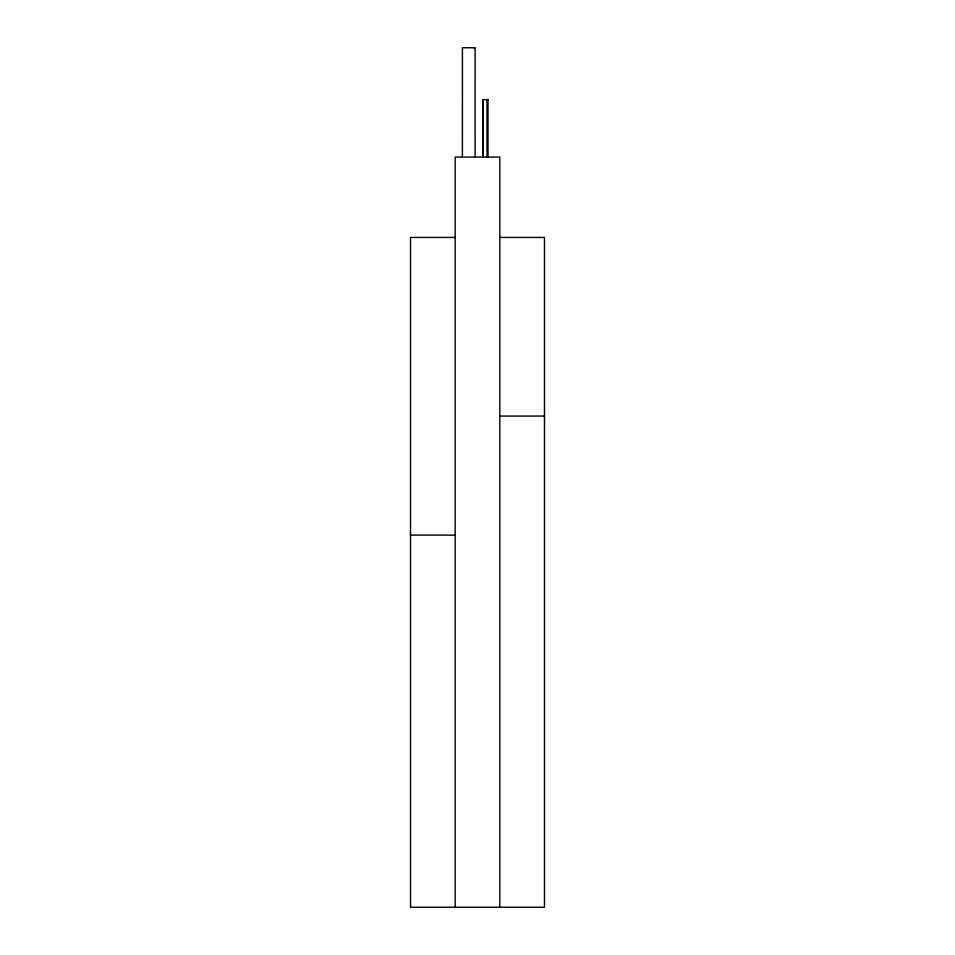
<?xml version="1.0" encoding="UTF-8"?>
<svg xmlns="http://www.w3.org/2000/svg" width="955" height="955" viewBox="0 0 955 955"><rect width="100%" height="100%" fill="white"/><g stroke="black" fill="none" stroke-linecap="round" stroke-linejoin="round"><path stroke-width="1.43" d="M474.277 48.407L475.124 48.407M488.363 99.595L482.92 99.595L482.92 157.062M455.177 237.437L410.519 237.437L410.519 907.25L544.481 907.25L544.481 237.437L499.823 237.437M499.823 416.058L544.481 416.058M410.519 535.134L455.177 535.134M499.823 907.25L499.823 157.062L455.177 157.062L455.177 907.25M487.993 99.595L487.993 157.062M487.002 99.595L487.002 157.062M483.003 99.678L483.003 157.062M475.124 157.062L475.089 47.75L462.435 47.75L462.399 157.062"/></g></svg>
